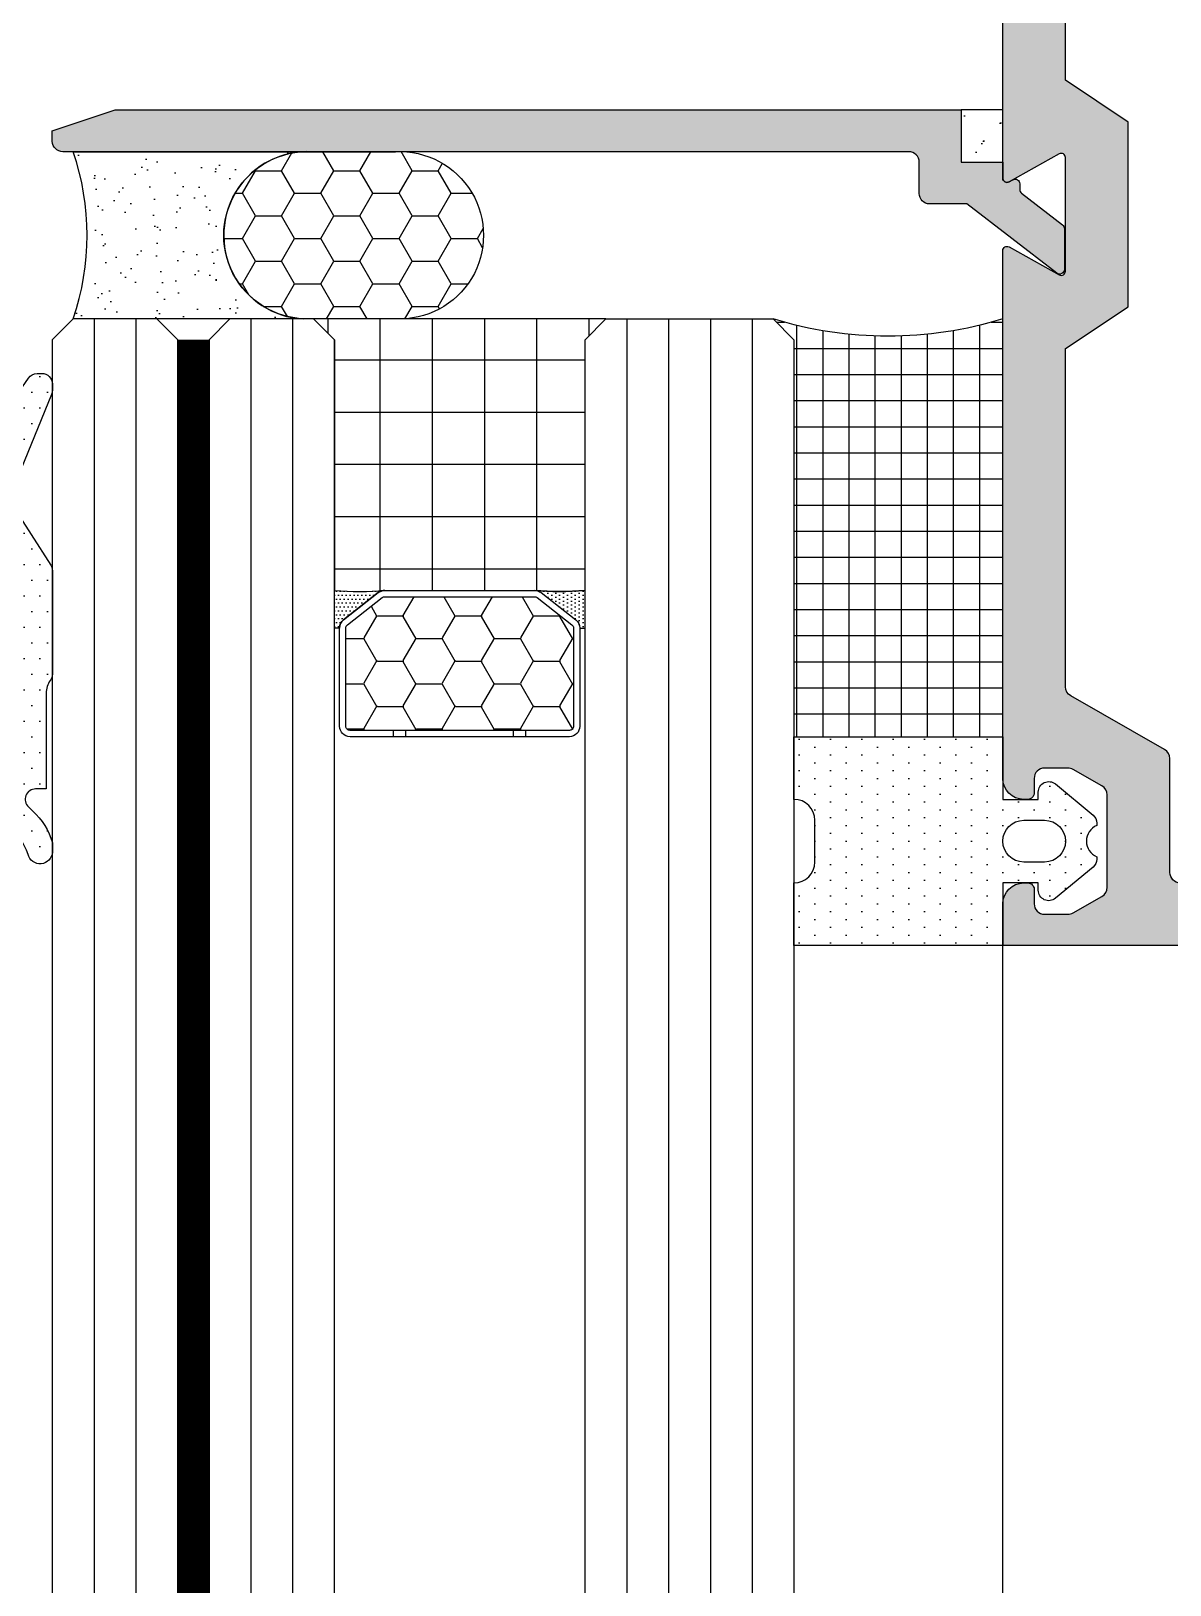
# Model space of a CAD drawing. Header units: millimetres. Extents: x 12351878 to 12381578, y 696206 to 738256.
# Drawn here: x 12356783.5 to 12356838, y 714307.9 to 714382.3 of the extents above; entities that cross this region are included whole.
import ezdxf

# ---------------------------------------------------------------- set-up
doc = ezdxf.new("R2010")
doc.units = ezdxf.units.MM
doc.header["$LTSCALE"] = 1000
doc.linetypes.add('HIDDEN', pattern=[0.125, 0.0625, -0.0625])
for name, color, linetype in [('ELASTOMER', 6, 'Continuous'), ('ELASTOMER-V', 241, 'Continuous'), ('EXTRUSION-V', 141, 'Continuous'), ('EXTRUSION1', 4, 'Continuous'), ('GLASS', 1, 'Continuous'), ('GLASS-V', 11, 'Continuous'), ('SFC-ELASTOMER', 6, 'Continuous'), ('SFC-ELASTOMER-V', 241, 'Continuous'), ('SILICONE', 8, 'Continuous'), ('SILICONE-V', 9, 'Continuous'), ('SYMBOL', 7, 'Continuous'), ('型材断面填充', 254, 'Continuous')]:
    doc.layers.add(name, color=color, linetype=linetype)

# ---------------------------------------------------------------- blocks, each defined once
blk = doc.blocks.new('1902-190121-05')
at = {"layer": 'SFC-ELASTOMER-V'}
h = blk.add_hatch(dxfattribs=at)
h.set_pattern_fill('DOTS', color=256, scale=12, style=0)
h.set_pattern_definition([(0, (-98970.10255684076, 48449.73687001361), (0.375, 0.75), [0, -0.75])])
edge = h.paths.add_edge_path(flags=16)
edge.add_arc((2.999999999985448, 3.791658648551673), 1.000000000015246, 340.0515564116253, 360.0000000004169)
edge.add_line((4, 3.791658648558951), (4, 7.216346523804531))
edge.add_arc((3, 7.216346523804531), 1, 0, 32.51252295697732)
edge.add_line((3.843273989798035, 7.753830456713329), (2.921636994899017, 9.199813226143304))
edge.add_arc((2.5, 8.931071259692542), 0.4999999999992967, 32.51252295662578, 180)
edge.add_line((2, 8.931071259692542), (2, 3.445267455579597))
edge.add_arc((2.945267455579596, 3.445267455586872), 0.9452674555795963, 180.0000000004409, 344.0436198039462)
edge.add_arc((7.699999999938881, 2.085786437615751), 3.999999999945567, 160.0515564106914, 164.0436198036153, ccw=False)
edge = h.paths.add_edge_path()
edge.add_line((5.700274632123183, -2.5), (5.200274632123182, -2.5))
edge.add_arc((5.200274632123182, -3), 0.5, 90, 226.5750977282379)
edge.add_line((4.856573014825698, -3.363137987907975), (5.062209703814004, -3.557768307342484))
edge.add_arc((2.810392732513719, -5.996731531093245), 3.319521242445166, 16.082535006494084, 47.284695968269205, ccw=False)
edge.add_line((6, -5.077151867197244), (6, -5.527873661361808))
edge.add_arc((5.410320230555952, -5.495178773468069), 0.5905854605270673, 194.2601061977674, 356.8264757791229, ccw=False)
edge.add_arc((1.382684606796829, -6.820965289363812), 3.651283331540185, 18.86014357712771, 46.15869214434805)
edge.add_line((3.911794761312193, -4.18743689697294), (2.694840154203119, -3.144319681021444))
edge.add_arc((6.849778326155501, 3.942639481640071), 8.215138549408584, 234.2773992741729, 239.61778233818382, ccw=False)
edge.add_line((2.053275226047844, -2.726847709789581), (0.4342153403558768, -2.061742001620586))
edge.add_arc((-1.814379726623883, -11.80565395856683), 9.999999999998288, 77.00538320812723, 85.15038797391819)
edge.add_arc((-0.8844323758821699, -0.8450336328387493), 0.9999999999970132, 188.5307656098657, 265.15038797390406, ccw=False)
edge.add_line((-1.873368728745844, -0.9933740857668452), (-2.022374841617419, 0))
edge.add_line((-2.022374841617419, 0), (0, 0))
edge.add_line((0, 0), (0, 3.5))
edge.add_line((0, 3.5), (-1, 3.5))
edge.add_arc((-1, 4), 0.5, 157.3801350519596, 270, ccw=False)
edge.add_line((-1.461538461531745, 4.192307692304892), (0, 7.5))
edge.add_line((0, 7.5), (0, 11))
edge.add_line((0, 11), (-0.5, 11))
edge.add_arc((-0.5, 11.5), 0.5, 143.130102353489, 270, ccw=False)
edge.add_arc((-8.48604476766195, 25.71938799749478), 15.85236378089338, 298.5903152219879, 327.3087335570696)
edge.add_arc((5.275992096416302, 16.88727938233205), 0.5000000004721561, 89.99999989828092, 147.308733456111, ccw=False)
edge.add_line((5.275992097303967, 17.38727938281227), (5.5, 17.38727938281227))
edge.add_arc((5.5, 16.88727938281227), 0.5, 0, 90, ccw=False)
edge.add_line((6, 16.88727938281227), (6, 16.57181067422061))
edge.add_arc((5.499999999985448, 16.57181067423517), 0.500000000014552, 337.765229581395, 359.9999999983325, ccw=False)
edge.add_line((5.962820559259852, 16.3826093795069), (4.010239718350931, 11.60624377280328))
edge.add_arc((4.473060277596232, 11.41704247808229), 0.4999999999842318, 157.7652295809047, 212.5125229568189)
edge.add_line((4.051423282711767, 11.14830051163881), (5.921636994899018, 8.214068468187177))
edge.add_arc((5.5, 7.945326501729141), 0.5000000000032073, -8.33779267850332e-10, 32.51252295732888, ccw=False)
edge.add_line((6, 7.945326501721864), (6, 2.985786437631758))
edge.add_arc((5.5, 2.985786437639034), 0.5, 323.13010235348895, 359.9999999991662, ccw=False)
edge.add_arc((6.700000000011643, 2.08578643763758), 1.000000000013095, 143.1301023548229, 180.0000000004169)
edge.add_line((5.699999999997088, 2.085786437630304), (5.699999999997088, -2.499999999992724))
at = {"color": 0, "linetype": 'ByBlock'}
blk.add_lwpolyline([(5.700274632123183, -2.5), (5.200274632123182, -2.5, 0.6781657042072787), (4.856573014825698, -3.363137987907975), (5.062209703814004, -3.557768307342484, -0.1369925665543304), (6, -5.077151867197244), (6, -5.527873661361808, -0.8583636528139141), (4.837932198410272, -5.640654293129045), (4.837932198410272, -5.640654293129045, 0.1196789164036482), (3.911794761312193, -4.18743689697294), (2.694840154203119, -3.144319681021444, -0.023306035294527), (2.053275226047844, -2.726847709789581), (0.434215340355877, -2.061742001620586, 0.0355542577770579), (-0.9689730441314168, -1.841453662447746, -0.3473545955404444), (-1.873368728745844, -0.9933740857668452), (-2.022374841617419, 0), (0, 0), (0, 3.5), (-1, 3.5, -0.5351837584879964), (-1.461538461531745, 4.192307692304892), (0, 7.5), (0, 11), (-0.5, 11, -0.6180339887539168), (-0.8999999999941792, 11.80000000000291, 0.125967746607834), (4.855195536176325, 17.15733540496876, -0.2554021300214613), (5.275992097303967, 17.38727938281227), (5.5, 17.38727938281227, -0.4142135623730951), (6, 16.88727938281227), (6, 16.57181067422061, -0.0973230273531179), (5.962820559259852, 16.3826093795069), (4.010239718350931, 11.60624377280328, 0.2435300941548702), (4.051423282711767, 11.14830051163881), (5.921636994899018, 8.214068468187177, -0.1428220295938806), (6, 7.945326501721864), (6, 2.985786437631758, -0.1622776601676325), (5.899999999994179, 2.685786437636124, 0.1622776601672591), (5.699999999997088, 2.085786437630304), (5.699999999997088, -2.499999999992724)], format="xyb", dxfattribs=at)
blk.add_lwpolyline([(3.940000000002328, 3.450484206368855, 0.0872619888188986), (4, 3.791658648558951), (4, 7.216346523804531, 0.1428220295893762), (3.843273989798035, 7.753830456713329), (2.921636994899017, 9.199813226143304, 0.7500537688432675), (2, 8.931071259692542), (2, 3.445267455579596, 0.8696209430341955), (3.854114949586802, 3.185408272176573, -0.0174204244168828)], format="xyb", close=True, dxfattribs=at)
blk = doc.blocks.new('20211011-LC03')
at = {"layer": '型材断面填充', "linetype": 'ByBlock'}
h = blk.add_hatch(color=256, dxfattribs=at)
edge = h.paths.add_edge_path()
edge.add_arc((3.270390053760032, 2.200003247972086), 0.1999999999991586, 269.9999999999653, 389.9999999965665)
edge.add_line((3.443595134522184, 2.300003247961286), (3.339094735798426, 2.481003248001798))
edge.add_arc((3.531352375437631, 2.592003247991786), 0.2219999999941796, 90.00000000189522, 209.9999999978836, ccw=False)
edge.add_line((3.531352375430288, 2.814003247985966), (3.813573580322554, 2.814003248015069))
edge.add_arc((3.813573580374838, 3.036003248020049), 0.22200000000498, 269.9999999865061, 322.4314079591565)
edge.add_line((3.98953610593162, 2.900647459071479), (5.496837764614611, 4.860139615368098))
edge.add_arc((5.671215042220319, 4.72600324798232), 0.2200000000014329, 89.99999999891031, 142.431407971839, ccw=False)
edge.add_line((5.671215042224503, 4.946003247983754), (7.639361378242029, 4.946003247983754))
edge.add_arc((7.639361378240009, 4.726003247986635), 0.2199999999971185, -37.56859203026619, 89.99999999947403, ccw=False)
edge.add_line((7.813738655837369, 4.591866880597081), (4.499334660926252, 0.2831416872068075))
edge.add_line((4.499334660926252, 0.2831416872068075), (4.499334660926252, -1.499992678509443))
edge.add_arc((3.999334660925926, -1.499992678509769), 0.500000000000326, -89.99990747224382, 3.728928277269006e-11, ccw=False)
edge.add_line((3.999335468382924, -1.999992678509443), (2.499999192543328, -1.999994293422787))
edge.add_arc((2.500000000000326, -2.499994293422461), 0.500000000000326, 90.00009252775627, 180.0000000000373)
edge.add_line((2, -2.499994293422787), (2.000011854172044, -43.00001866549428))
edge.add_arc((1.500011854172044, -43.00001866549428), 0.5, -90, 0, ccw=False)
edge.add_line((1.500011854172044, -43.50001866549428), (1.000011854172044, -43.50001866549428))
edge.add_line((1.000011854172044, -43.50001866549428), (1.438985054846853e-05, -40.50001866546518))
edge.add_line((1.438985054846853e-05, -40.50001866546518), (0, 0))
edge.add_line((0, 0), (2.499334660926252, 3.247972927056253e-06))
edge.add_line((2.499334660926252, 3.247972927056253e-06), (2.499334660926252, 2.000003247972927))
edge.add_line((2.499334660926252, 2.000003247972927), (3.270390053759911, 2.000003247972927))
at = {"color": 0, "linetype": 'ByBlock'}
blk.add_lwpolyline([(3.270390053759911, 2.000003247972927, 0.5773502691698529), (3.443595134522184, 2.300003247961286), (3.339094735798426, 2.481003248001798, -0.5773502691662875), (3.531352375430288, 2.814003247985966), (3.813573580322554, 2.814003248015069, 0.2328517585496297), (3.98953610593162, 2.900647459071479), (5.496837764614611, 4.860139615368098, -0.2328517585509097), (5.671215042224503, 4.946003247983754), (7.639361378242029, 4.946003247983754, -0.6222550571454836), (7.813738655837369, 4.591866880597081), (4.499334660926252, 0.2831416872068075), (4.499334660926252, -1.499992678509443, -0.4142130893760066), (3.999335468382924, -1.999992678509443), (2.499999192543328, -1.999994293422787, 0.4142130893760066), (2, -2.499994293422787), (2.000011854172044, -43.00001866549428, -0.4142135623730951), (1.500011854172044, -43.50001866549428), (1.000011854172044, -43.50001866549428), (1.438985054846853e-05, -40.50001866546518), (0, 0), (2.499334660926252, 3.247972927056253e-06), (2.499334660926252, 2.000003247972927)], format="xyb", close=True, dxfattribs=at)
blk = doc.blocks.new('*U44')
at = {"layer": 'ELASTOMER-V', "linetype": 'ByBlock'}
h = blk.add_hatch(dxfattribs=at)
h.set_pattern_fill('DOTS', color=256, scale=12, style=0)
h.set_pattern_definition([(0, (0, -2.000019868988602), (0.375, 0.75), [0, -0.75])])
edge = h.paths.add_edge_path()
edge.add_arc((0.9997912681061507, -14.81267845198454), 1.000052182993386, 0, 90)
edge.add_line((0.9997912681061507, -13.81262626899115), (-1.000313097880621, -13.81262626899115))
edge.add_arc((-1.000313097880621, -14.81267845198454), 1.000052182993386, 90, 180)
edge.add_line((-2.000365280874007, -14.81267845198454), (-5.000000000073101, -14.81267845198454))
edge.add_line((-5.000000000073101, -14.81267845198454), (-5.000000000076739, -4.812658582995937))
edge.add_line((-5.000000000076739, -4.812658582995937), (-2, -4.812658582995937))
edge.add_line((-2, -4.812658582995937), (-2, -3.11250000000291))
edge.add_line((-2, -3.11250000000291), (-2.350000000002183, -3.11250000000291))
edge.add_arc((-2.34999999999976, -2.612500000001841), 0.5000000000010694, 140.4654215854086, 269.9999999997224, ccw=False)
edge.add_line((-2.735620282557647, -2.294228107304662), (-1.24998938407748, -0.4942281073055028))
edge.add_arc((-0.8643691015187139, -0.8125000000001112), 0.5000000000001112, 90.00000000000051, 140.4654215857, ccw=False)
edge.add_line((-0.8643691015187187, -0.3125), (-0.75, -0.3124999999999998))
edge.add_arc((3.469446951953618e-17, 4.440892098500626e-16), 0.8125000000000001, 202.6198649480404, 337.3801350519596)
edge.add_line((0.75, -0.3125), (0.8643691015150807, -0.3125))
edge.add_arc((0.8643691015150929, -0.8124999999999791), 0.4999999999999791, 39.53457841442798, 90.00000000000142, ccw=False)
edge.add_line((1.249989384073046, -0.4942281073045933), (2.735620282560603, -2.294228107304662))
edge.add_arc((2.349999999999038, -2.612500000000107), 0.500000000002803, -90.00000000013472, 39.534578414169914, ccw=False)
edge.add_line((2.349999999997863, -3.11250000000291), (1.999999999999318, -3.11250000000291))
edge.add_line((1.999999999999318, -3.11250000000291), (1.999999999999318, -4.812658582995937))
edge.add_line((1.999999999999318, -4.812658582995937), (5.000000000079694, -4.812658582995937))
edge.add_line((5.000000000079694, -4.812658582995937), (5.000000000079694, -14.81267845198454))
edge.add_line((5.000000000079694, -14.81267845198454), (1.999843451099537, -14.81267845198454))
edge = h.paths.add_edge_path(flags=16)
edge.add_line((0.9999999999996589, -2.8125), (0.9999999999996589, -3.8125))
edge.add_arc((-3.410605131648481e-13, -3.8125), 1, -180, 0, ccw=False)
edge.add_line((-1.000000000000341, -3.8125), (-1.000000000000341, -2.8125))
edge.add_arc((-3.410605131648481e-13, -2.8125), 1, 0, 180, ccw=False)
at = {"color": 0, "linetype": 'ByBlock'}
for points in [[(1.999843451099537, -14.81267845198454, 0.414213562373095), (0.9997912681061507, -13.81262626899115), (-1.000313097880621, -13.81262626899115, 0.414213562373095), (-2.000365280874007, -14.81267845198454), (-5.000000000073101, -14.81267845198454), (-5.000000000076739, -4.812658582995937), (-2, -4.812658582995937), (-2, -3.11250000000291), (-2.350000000002183, -3.11250000000291, -0.634218949713358), (-2.735620282557647, -2.294228107304662), (-1.24998938407748, -0.4942281073055027, -0.2238262200734478), (-0.8643691015187187, -0.3125), (-0.75, -0.3124999999999998, 0.6666666666666664), (0.75, -0.3125), (0.8643691015150807, -0.3125, -0.2238262200728703), (1.249989384073046, -0.4942281073045933), (2.735620282560603, -2.294228107304662, -0.6342189497133012), (2.349999999997863, -3.11250000000291), (1.999999999999318, -3.11250000000291), (1.999999999999318, -4.812658582995937), (5.000000000079694, -4.812658582995937), (5.000000000079694, -14.81267845198454)], [(0.9999999999996589, -2.8125), (0.9999999999996589, -3.8125, -0.9999999999999998), (-1.000000000000341, -3.8125), (-1.000000000000341, -2.8125, -0.9999999999999998)]]:
    blk.add_lwpolyline(points, format="xyb", close=True, dxfattribs=at)
blk = doc.blocks.new('*U101')
at = {"layer": 'GLASS-V'}
h = blk.add_hatch(dxfattribs=at)
h.set_pattern_fill('HONEY', color=256, scale=10, angle=90.00000000005129, style=0)
h.set_pattern_definition([(90, (-8261.037964080388, 34583.19708774189), (1.082531749998322, 1.875000000000968), [1.25, -2.5]), (330.0000000000513, (-8261.037964080388, 34583.19708774189), (1.0825317570975, -1.874999995902255), [1.249999999999999, -2.499999999999999]), (30.00000000005117, (-8261.037964080388, 34583.19708774189), (2.165063507095822, 4.098712834856191e-09), [-2.5, 1.25])])
edge = h.paths.add_edge_path()
edge.add_arc((14.79910929997827, 12.25000000001327), 0.1999999999812534, 218.0000000213002, 270.000000021352, ccw=False)
edge.add_line((14.64150714931748, 12.12686770490109), (13.34239784976671, 13.78965178224462))
edge.add_arc((13.50000000039878, 13.91278407727521), 0.1999999999083822, 180.000000015861, 218.0000000079473, ccw=False)
edge.add_line((13.3000000004904, 13.91278407721984), (13.29999999999927, 17.49999999999272))
edge.add_line((13.29999999999927, 17.49999999999272), (13.30000000049768, 21.08721592276561))
edge.add_arc((13.5000000005751, 21.08721592276845), 0.2000000000774289, 142.0000000087279, 180.0000000008142, ccw=False)
edge.add_line((13.34239784977399, 21.21034821785724), (14.64150714932475, 22.87313229507708))
edge.add_arc((14.79910930010489, 22.75000000002311), 0.2000000000394618, 90.00000001283718, 142.0000000128887, ccw=False)
edge.add_line((14.79910930006008, 22.95000000006257), (19.5, 22.9500000000553))
edge.add_arc((19.49999999997081, 22.75000000001447), 0.2000000000408306, -8.31317947813659e-09, 89.99999999163788, ccw=False)
edge.add_line((19.70000000001164, 22.74999999998545), (19.70000000000437, 12.24999999998545))
edge.add_arc((19.50000000002174, 12.25000000001464), 0.199999999982623, 269.99999999168676, 359.99999999163794, ccw=False)
edge.add_line((19.49999999999272, 12.05000000003201), (14.79910930005281, 12.05000000003201))
at = {"layer": 'SILICONE'}
h = blk.add_hatch(dxfattribs=at)
h.set_pattern_fill('DOTS', color=256, scale=3, angle=180.0000000000513, style=0)
h.set_pattern_definition([(180.0000000000513, (-2314.462927372681, 32414.28559859428), (-0.09374999999983223, -0.1875000000000839), [0, -0.1875])])
edge = h.paths.add_edge_path()
edge.add_arc((-1.941122037311656, 22.29360796127968), 14.98974681236925, -4.61622269054061, 4.616222691750124, ccw=False)
edge.add_arc((13.47346561249102, 21.09635244526662), 0.4735537580721675, 140.894493704969, 181.1055062821419, ccw=False)
edge.add_line((13.10599462369282, 21.39504666043649), (14.40510392324359, 23.05783073766361))
edge.add_arc((14.79910930004684, 22.74999999998005), 0.5000000000126767, 89.99999999806562, 141.9999999981204, ccw=False)
edge.add_line((14.79910930006372, 23.24999999999272), (14.79910930006372, 23.49999999999272))
edge.add_line((14.79910930006372, 23.49999999999272), (13.0000000004693, 23.49999999999272))
h = blk.add_hatch(dxfattribs=at)
h.set_pattern_fill('DOTS', color=256, scale=3, angle=270.0000000000513, style=0)
h.set_pattern_definition([(270, (-2314.462927372681, 32414.28559859428), (0.1875000000000839, -0.09374999999983223), [0, -0.1875])])
edge = h.paths.add_edge_path()
edge.add_arc((-1.941122037320786, 12.70639203884472), 14.98974681236928, 355.3837773081634, 364.6162226904543)
edge.add_arc((13.47346561248374, 13.90364755483525), 0.4735537580721675, 178.8944937178581, 219.105506295031)
edge.add_line((13.10599462368555, 13.60495333966537), (14.40510392323631, 11.94216926231456))
edge.add_arc((14.79910930003028, 12.24999999999803), 0.50000000000531, 218.0000000025261, 270.0000000025807)
edge.add_line((14.79910930005281, 11.74999999999272), (14.79910930005281, 11.49999999999272))
edge.add_line((14.79910930005281, 11.49999999999272), (13.00000000045839, 11.50000000010914))
at = {"layer": 'SILICONE-V'}
h = blk.add_hatch(dxfattribs=at)
h.set_pattern_fill('ANSI37', color=256, scale=20, angle=135.0000000000513, style=0)
h.set_pattern_definition([(180.0000000000513, (-8259.037964080173, 34605.19708774189), (2.236993838300213e-12, -2.5), []), (270, (-8259.037964080173, 34605.19708774189), (2.5, 2.236993838300213e-12), [])])
edge = h.paths.add_edge_path()
edge.add_line((-1.178588718175888e-06, 24.49999986984767), (-1.091393642127514e-11, 10.5))
edge.add_line((-1.091393642127514e-11, 10.5), (0.9999999997562554, 11.5))
edge.add_line((0.9999999997562554, 11.5), (13.00000000045839, 11.50000000115688))
edge.add_arc((-2.77388727136618, 12.7321067786348), 15.82193435630852, 355.533664682018, 364.4663353396363)
edge.add_line((12.99999999999272, 13.96421356207429), (13, 21.03578643802757))
edge.add_arc((-1.768796351073247, 22.2678932218228), 14.82010232036705, 355.2310656027148, 364.7689343754618)
edge.add_line((13.0000000004693, 23.49999999999272), (0.9999999997671694, 23.5))
edge.add_line((0.9999999997671694, 23.5), (-1.178588718175888e-06, 24.49999986984767))
at = {"layer": 'GLASS'}
for points in [[(1795.571571863751, 23.49999995922984), (1.000000000014552, 23.5), (1.455191522836685e-11, 24.5), (2.182787284255028e-11, 32.5), (1.000000000021828, 33.5), (1795.571571863757, 33.49999995923711)], [(1795.57157186374, 11.49999995923711), (1.000000000003638, 11.5), (3.637978807091713e-12, 10.5), (-3.637978807091713e-12, 6.5), (0.999999999996362, 5.5), (1795.57157186373, 5.499999959229834)], [(1795.57157186374, 3.99999995923711), (1.000000000003638, 4), (3.637978807091713e-12, 3), (-3.637978807091713e-12, -1), (0.999999999996362, -2), (1795.57157186373, -2.000000040770166)]]:
    blk.add_lwpolyline(points, dxfattribs=at)
at = {"layer": 'GLASS-V'}
for p, q in [((2.182787284255028e-11, 31.5), (1795.571571863755, 31.49999995923711)), ((1.818989403545856e-11, 29.50000000000728), (1795.571571863755, 29.49999995923711)), ((1.818989403545856e-11, 27.5), (1795.571571863753, 27.49999995923711)), ((1.818989403545856e-11, 25.5), (1795.571571863751, 25.49999995923711)), ((20, 20.66642135647999, -1.7978881e-09), (19.70000000001164, 20.6664213565964, -1.7978881e-09)), ((19.99999999976717, 20.08357864349091, -1.7978881e-09), (19.70000000001164, 20.08357864349091, -1.7978881e-09)), ((19.99999999975989, 14.9164213565964, -1.7978881e-09), (19.70000000000437, 14.9164213565964, -1.7978881e-09)), ((19.99999999999272, 14.33357864349091, -1.7978881e-09), (19.70000000000437, 14.33357864349091, -1.7978881e-09)), ((3.637978807091713e-12, 9.5), (1795.571571863739, 9.499999959229832)), ((0, 7.5), (1795.571571863731, 7.499999959229834)), ((3.637978807091713e-12, 2), (1795.571571863739, 1.999999959229834)), ((0, 0), (1795.571571863731, -4.077016629918688e-08))]:
    blk.add_line(p, q, dxfattribs=at)
for points in [[(12.99999999999636, 17.49999999999272), (13.00000000049477, 21.08721592288202, -0.1673426090458938), (13.10599462369282, 21.39504666043649), (14.40510392324359, 23.05783073766361, -0.2308681911258128), (14.79910930006372, 23.24999999999272), (19.50000000000364, 23.24999999998545, -0.4142135623728181), (20, 22.74999999998545), (19.99999999999636, 17.49999999998545), (19.99999999999272, 12.24999999998545, -0.4142135623728182), (19.49999999999272, 11.74999999998545), (14.79910930005281, 11.74999999999272, -0.2308681911258127), (14.40510392323631, 11.94216926231456), (13.10599462368555, 13.60495333966537, -0.1673426090458939), (13.00000000048749, 13.91278407721984)], [(14.79910930005281, 12.05000000003201, -0.2308681911258009), (14.64150714931748, 12.12686770490109), (13.34239784976671, 13.78965178224462, -0.1673426090459228), (13.3000000004904, 13.91278407721984), (13.29999999999927, 17.49999999999272), (13.30000000049768, 21.08721592276561, -0.1673426090459228), (13.34239784977399, 21.21034821785724), (14.64150714932475, 22.87313229507708, -0.2308681911258008), (14.79910930006008, 22.95000000006257), (19.5, 22.9500000000553, -0.4142135623728455), (19.70000000001164, 22.74999999998545), (19.70000000000437, 12.24999999998545, -0.4142135623728457), (19.49999999999272, 12.05000000003201)]]:
    blk.add_lwpolyline(points, format="xyb", close=True, dxfattribs=at)
at = {"layer": 'GLASS-V', "linetype": 'HIDDEN', "const_width": 1.499999999999999}
blk.add_lwpolyline([(1, 4.75), (1795.57157186374, 4.75017100807302)], dxfattribs=at)
at = {"layer": 'SILICONE'}
for points in [[(-1.178588718175888e-06, 24.49999986984767), (-1.091393642127514e-11, 10.5), (0.9999999997562554, 11.5), (13.00000000045839, 11.50000000115688, 0.0389958772070897), (12.99999999999272, 13.96421356207429), (13, 21.03578643802757, 0.0416408462732699), (13.0000000004693, 23.49999999999272), (0.9999999997671694, 23.5)], [(13.0000000004693, 23.49999999999272, -0.0403059478358171), (13.00000000049477, 21.08721592288202, -0.1772764773543967), (13.10599462369282, 21.39504666043649), (14.40510392324359, 23.05783073766361, -0.2308681911258145), (14.79910930006372, 23.24999999999272), (14.79910930006372, 23.49999999999272)], [(13.00000000045839, 11.50000000010914, 0.040305947835817), (13.00000000048749, 13.91278407721984, 0.1772764773543967), (13.10599462368555, 13.60495333966537), (14.40510392323631, 11.94216926231456, 0.2308681911258146), (14.79910930005281, 11.74999999999272), (14.79910930005281, 11.49999999999272)]]:
    blk.add_lwpolyline(points, format="xyb", close=True, dxfattribs=at)
blk = doc.blocks.new('20211011-LC12')
at = {"layer": '型材断面填充', "linetype": 'ByBlock'}
h = blk.add_hatch(color=256, dxfattribs=at)
edge = h.paths.add_edge_path(flags=16)
edge.add_arc((44.99995046646291, 47.49991090742333), 0.5, 0, 90)
edge.add_line((44.99995046646291, 47.99991090742333), (30.99997148096008, 47.99991090742697))
edge.add_arc((30.99997148096008, 47.49991090742697), 0.5, 90, 180)
edge.add_line((30.49997148096008, 47.49991090742697), (30.49997148096008, 41.62942495593961))
edge.add_arc((29.99997148096001, 41.62942495593948), 0.5000000000000746, -60.25511870231918, 1.4722445484949276e-11, ccw=False)
edge.add_line((30.24804095014406, 41.19530338488039), (25.75187692749023, 38.62606680043245))
edge.add_arc((25.99994639667428, 38.19194522937336), 0.5000000000000722, 119.7448812976808, 180.0000000000147)
edge.add_line((25.4999463966742, 38.19194522937323), (25.4999463966742, 11.49991367585972))
edge.add_arc((25.9999463966742, 11.49991367585972), 0.5, 180, 270)
edge.add_line((25.9999463966742, 10.99991367585972), (44.99995046646291, 10.99991367585608))
edge.add_arc((44.99995046646291, 11.49991367585608), 0.5, 270, 360)
edge.add_line((45.49995046646291, 11.49991367585608), (45.49995046646291, 47.49991090742333))
edge = h.paths.add_edge_path(flags=16)
edge.add_arc((149.9999677274575, 43.99991090404912), 5.299999999982185, 154.4667710054802, 222.0225913319794)
edge.add_arc((146.9912999442908, 41.28874544056831), 1.250000000002372, 222.0225913320076, 330.0000000004409)
edge.add_arc((146.991299944308, 41.28874544058336), 1.249999999995031, 329.9999999994492, 402.0225913369761)
edge.add_arc((149.9999677272222, 43.99991090431489), 2.799999999964994, 218.5196242606471, 222.022591337007, ccw=False)
edge.add_line((147.8092620219977, 42.25611948533697), (147.9266212562216, 42.34953688277528))
edge.add_arc((149.999967727414, 43.99991090412306), 2.649999999989757, 201.4803757469475, 218.5196242551437, ccw=False)
edge.add_line((147.5340286636201, 43.02952719980749), (147.3944472071889, 42.97459982031796))
edge.add_arc((149.9999677274535, 43.99991090408348), 2.80000000000218, 98.51962425415968, 201.4803757459716, ccw=False)
edge.add_line((149.5851529126376, 46.76901340659606), (149.6073751348558, 46.62066862966822))
edge.add_arc((149.9999677274518, 43.99991090408002), 2.649999999998381, 81.48037574577779, 98.51962425422221, ccw=False)
edge.add_line((150.3925603200478, 46.62066862966822), (150.414782542266, 46.76901340658151))
edge.add_arc((149.9999677274758, 43.99991090408665), 2.799999999980847, -21.480375745893127, 81.48037574630712, ccw=False)
edge.add_line((152.605488247722, 42.97459982033251), (152.4659067912726, 43.02952719981113))
edge.add_arc((149.9999677274848, 43.99991090407001), 2.649999999963366, 321.4803757458682, 338.51962425414524, ccw=False)
edge.add_line((152.0733141986857, 42.34953688277528), (152.1906734329095, 42.25611948533697))
edge.add_arc((149.9999677274761, 43.99991090407291), 2.7999999999778, 317.9774086670887, 321.4803757458903, ccw=False)
edge.add_arc((153.0086355105848, 41.28874544055471), 1.2499999999839, 137.9774086670813, 209.9999999993286)
edge.add_arc((153.0086355105922, 41.28874544059364), 1.250000000009841, 210.0000000007027, 317.9774086799817)
edge.add_arc((149.9999677273191, 43.99991090303279), 5.299999999371392, 317.9774086799838, 385.533228998954)
edge.add_arc((155.2335133676093, 46.49991090777562), 0.5000000000005931, 89.99999999995771, 205.5332289990933, ccw=False)
edge.add_line((155.2335133676097, 46.99991090777621), (196.4999677271699, 46.99991090777621))
edge.add_arc((196.4999677271699, 46.49991090777621), 0.5, 0, 90, ccw=False)
edge.add_line((196.9999677271699, 46.49991090777621), (196.9999677271699, -46.50008909222379))
edge.add_arc((196.4999677271699, -46.50008909222379), 0.5, -90, 0, ccw=False)
edge.add_line((196.4999677271699, -47.00008909222379), (155.2335133676133, -47.00008909222379))
edge.add_arc((155.2335133676145, -46.50008909222562), 0.4999999999981668, 154.4667710009284, 269.9999999998665, ccw=False)
edge.add_arc((149.9999677273338, -44.00008908745983), 5.299999999375096, 334.4667710007754, 402.0225913199459)
edge.add_arc((153.0086355106098, -41.2889236250227), 1.250000000012796, 42.0225913198766, 149.9999999990069)
edge.add_arc((153.0086355106102, -41.28892362497651), 1.249999999990001, 150.000000000849, 222.0225913322366)
edge.add_arc((149.9999677274278, -44.00008908850176), 2.800000000031143, 38.51962425341719, 42.02259133231382, ccw=False)
edge.add_line((152.1906734329241, -42.25629766975908), (152.0733141987039, -42.34971506719739))
edge.add_arc((149.9999677274898, -44.00008908849453), 2.64999999997516, 21.48037574572578, 38.5196242539954, ccw=False)
edge.add_line((152.4659067912908, -43.02970538423688), (152.6054882477438, -42.97477800475463))
edge.add_arc((149.9999677274895, -44.00008908850669), 2.799999999987707, -81.48037574615881, 21.480375745792287, ccw=False)
edge.add_line((150.4147825422879, -46.76919159100726), (150.392560320066, -46.62084681409397))
edge.add_arc((149.99996772747, -44.00008908851306), 2.649999999991179, 261.4803757457545, 278.51962425424557, ccw=False)
edge.add_line((149.607375134874, -46.62084681409397), (149.5851529126594, -46.76919159102181))
edge.add_arc((149.9999677274713, -44.00008908850853), 2.800000000002273, 158.5196242542045, 261.48037574592416, ccw=False)
edge.add_line((147.3944472072035, -42.97477800475099), (147.5340286636383, -43.02970538423324))
edge.add_arc((149.9999677274603, -44.00008908856505), 2.650000000021864, 141.48037574496, 158.5196242529483, ccw=False)
edge.add_line((147.9266212562397, -42.34971506720103), (147.8092620220159, -42.25629766976272))
edge.add_arc((149.9999677272715, -44.00008908887715), 2.800000000074363, 137.9774086613496, 141.4803757375639, ccw=False)
edge.add_arc((146.9912999443257, -41.28892362501345), 1.249999999997598, 317.9774086631735, 390.0000000007128)
edge.add_arc((146.99129994431, -41.2889236249865), 1.249999999997777, 29.99999999928112, 137.977408668044)
edge.add_arc((149.9999677274575, -44.00008908847506), 5.299999999968509, 137.9774086678316, 205.5332289948497)
edge.add_arc((144.7664220870027, -46.50008909283886), 0.4999999993885642, -90.00000000040058, 25.533228995279387, ccw=False)
edge.add_line((144.7664220869992, -47.00008909222743), (77.23351281481882, -47.00008909222379))
edge.add_arc((77.23351281482269, -46.50008909222416), 0.4999999999996305, 154.466771019674, 269.9999999995571, ccw=False)
edge.add_arc((71.99996717372757, -44.00008908917734), 5.2999999993676, 334.4667710195702, 402.0225913200246)
edge.add_arc((75.00863495699468, -41.28892362674407), 1.250000000014449, 42.02259132006964, 149.9999999990196)
edge.add_arc((75.00863495699342, -41.28892362669682), 1.249999999989737, 150.000000000866, 222.0225913327244)
edge.add_arc((71.99996717384312, -44.00008909023255), 2.800000000014636, 38.51962425404338, 42.02259133269388, ccw=False)
edge.add_line((74.19067287930739, -42.2562976714762), (74.07331364508718, -42.34971506891816))
edge.add_arc((71.99996717388355, -44.00008909021446), 2.64999999996647, 21.48037574586499, 38.51962425412188, ccw=False)
edge.add_line((74.46590623767406, -43.029705385954), (74.60548769412708, -42.97477800647539))
edge.add_arc((71.99996717388368, -44.0000890902311), 2.799999999978886, -81.4803757463576, 21.48037574594349, ccw=False)
edge.add_line((72.41478198867117, -46.76919159272438), (72.3925597664529, -46.62084681581109))
edge.add_arc((71.99996717385511, -44.00008909021927), 2.650000000002241, 261.4803757457505, 278.5196242542495, ccw=False)
edge.add_line((71.60737458125732, -46.62084681581109), (71.5851523590427, -46.76919159273893))
edge.add_arc((71.9999671738546, -44.00008909022566), 2.800000000002273, 158.5196242542045, 261.48037574592416, ccw=False)
edge.add_line((69.39444665358678, -42.97477800646811), (69.53402811002161, -43.02970538595036))
edge.add_arc((71.99996717384359, -44.00008909028218), 2.650000000021877, 141.4803757449602, 158.5196242529484, ccw=False)
edge.add_line((69.92662070262304, -42.34971506891816), (69.8092614683992, -42.25629767147984))
edge.add_arc((71.99996717365867, -44.00008909059759), 2.800000000079483, 137.9774086613528, 141.4803757375606, ccw=False)
edge.add_arc((68.99129939071263, -41.28892362673096), 1.24999999999467, 317.9774086630762, 390.0000000008104)
edge.add_arc((68.99129939069567, -41.28892362671115), 1.24999999999945, 29.99999999963546, 137.9774086678739)
edge.add_arc((71.99996717385162, -44.00008909019281), 5.29999999997183, 137.9774086679079, 205.5332289760399)
edge.add_arc((66.76642153256614, -46.50008909283731), 0.4999999993937493, -89.99999999983072, 25.533228975857583, ccw=False)
edge.add_line((66.76642153256762, -47.00008909223106), (53.99997437780257, -47.00008909222379))
edge.add_arc((53.99997437780257, -46.50008909222379), 0.5, 180, 270, ccw=False)
edge.add_line((53.49997437780257, -46.50008909222379), (53.49997437780257, -41.0492827536109))
edge.add_arc((52.99997437780272, -41.04928275361116), 0.4999999999998508, 3.012621394283142e-11, 60.2551187032944)
edge.add_line((53.24804384697927, -40.61516118254804), (48.75187982433636, -38.04592459819105))
edge.add_arc((48.99994929351042, -37.61180302713355), 0.4999999999937293, 179.9999999998022, 240.2551187032219, ccw=False)
edge.add_line((48.49994929351669, -37.61180302713183), (48.49994929351669, -21.42003070778082))
edge.add_line((48.49994929351669, -21.42003070778082), (51.49994818768027, -19.42003353000109))
edge.add_line((51.49994818768027, -19.42003353000109), (51.49995242101431, -10.58014171368632))
edge.add_line((51.49995242101431, -10.58014171368632), (48.49994929351669, -8.580141713686317))
edge.add_line((48.49994929351669, -8.580141713686317), (48.49994929351305, 46.49991090777621))
edge.add_arc((48.99994929351305, 46.49991090777621), 0.5, 90, 180, ccw=False)
edge.add_line((48.99994929351305, 46.99991090777621), (66.76642153254579, 46.99991090777621))
edge.add_arc((66.76642153254585, 46.49991090838004), 0.4999999993961737, -25.53322897587941, 90.00000000000648, ccw=False)
edge.add_arc((71.99996717384073, 43.99991090573047), 5.29999999998008, 154.4667710239566, 222.0225913319557)
edge.add_arc((68.99129939067411, 41.28874544225269), 1.250000000002382, 222.0225913320071, 330.0000000004406)
edge.add_arc((68.99129939069093, 41.2887454422677), 1.249999999995329, 329.9999999994593, 402.0225913369661)
edge.add_arc((71.99996717361542, 43.9999109060077), 2.799999999978036, 218.5196242606551, 222.0225913369986, ccw=False)
edge.add_line((69.80926146838101, 42.25611948702135), (69.92662070260485, 42.34953688445967))
edge.add_arc((71.99996717379726, 43.99991090580745), 2.649999999989746, 201.4803757469476, 218.5196242551439, ccw=False)
edge.add_line((69.53402811000342, 43.02952720149187), (69.39444665357223, 42.97459982200235))
edge.add_arc((71.99996717383682, 43.99991090576786), 2.800000000002193, 98.51962425416002, 201.4803757459715, ccw=False)
edge.add_line((71.58515235902087, 46.76901340828044), (71.60737458123913, 46.6206686313526))
edge.add_arc((71.9999671738351, 43.99991090576441), 2.649999999998381, 81.48037574577779, 98.51962425422221, ccw=False)
edge.add_line((72.39255976643108, 46.6206686313526), (72.41478198864934, 46.76901340826589))
edge.add_arc((71.99996717385912, 43.99991090577103), 2.799999999980847, -21.480375745893127, 81.48037574630712, ccw=False)
edge.add_line((74.60548769410525, 42.9745998220169), (74.46590623765587, 43.02952720149551))
edge.add_arc((71.99996717387123, 43.99991090575257), 2.649999999959764, 321.4803757458565, 338.51962425415684, ccw=False)
edge.add_line((74.07331364506899, 42.34953688445967), (74.19067287929283, 42.25611948702135))
edge.add_arc((71.9999671738591, 43.99991090575755), 2.799999999978197, 317.9774086670888, 321.4803757458899, ccw=False)
edge.add_arc((75.00863495696483, 41.28874544223943), 1.249999999981275, 137.9774086669939, 209.9999999994161)
edge.add_arc((75.00863495697662, 41.28874544228518), 1.25000000001437, 210.0000000009619, 317.9774086801752)
edge.add_arc((71.99996717370281, 43.99991090471644), 5.29999999937113, 317.9774086800978, 385.5332289805276)
edge.add_arc((77.23351281479559, 46.49991090777398), 0.4999999999985966, 89.99999999983879, 205.5332289805141, ccw=False)
edge.add_line((77.233512814797, 46.99991090777257), (144.7664220869701, 46.99991090778349))
edge.add_arc((144.7664220869692, 46.49991090838878), 0.49999999939471, -25.53322899462478, 89.99999999989899, ccw=False)
edge = h.paths.add_edge_path()
edge.add_arc((46.49994929364766, -48.00008909233657), 1, 89.99999999583122, 180, ccw=False)
edge.add_line((46.49994929372042, -47.00008909233657), (46.69997437796701, -47.00008909235112))
edge.add_arc((46.69997437794882, -47.30008909233584), 0.2999999999847205, 6.947971087356564e-10, 89.99999999652601, ccw=False)
edge.add_line((46.99997437793354, -47.3000890923322), (46.99997437793354, -48.00008909235839))
edge.add_arc((47.49997437792626, -48.00008909235112), 0.499999999992724, 180.0000000008338, 270.0000000008338)
edge.add_line((47.49997437793354, -48.50008909234384), (48.61719215938865, -48.50008909234384))
edge.add_arc((48.61719215938988, -48.00008909235079), 0.4999999999930509, 269.9999999998591, 299.7448812970081)
edge.add_line((48.86526162856535, -48.4342106634067), (50.24804384711024, -47.64404939566521))
edge.add_arc((49.99997437792939, -47.20992782459959), 0.5000000000041475, 299.7448812969915, 360.000000000101)
edge.add_line((50.49997437793354, -47.20992782459871), (50.49997437793354, -42.79025036010353))
edge.add_arc((49.99997437794116, -42.79025036010413), 0.4999999999923759, 6.920886986970144e-11, 60.25511870235114)
edge.add_line((50.24804384712115, -42.35612878905158), (48.86526162856899, -41.56596752128462))
edge.add_arc((48.61719215938529, -42.00008909234391), 0.5000000000000704, 60.25511870236548, 90.00000000003176)
edge.add_line((48.61719215938501, -41.50008909234384), (47.49997437793354, -41.50008909235839))
edge.add_arc((47.49997437793354, -42.00008909235839), 0.5, 90, 180)
edge.add_line((46.99997437793354, -42.00008909235839), (46.99997437792626, -42.70008909237731))
edge.add_arc((46.69997437794154, -42.70008909238095), 0.2999999999847205, -90.00000000347399, 6.947971087356564e-10, ccw=False)
edge.add_line((46.69997437792335, -43.00008909236567), (46.49994929357854, -43.00008909235112))
edge.add_arc((46.49994929365116, -42.00008909235098), 1.000000000000135, 180.0000423203751, 269.99999999583895, ccw=False)
edge.add_line((45.4999492936513, -42.00008983098087), (45.49993062815338, -16.72968895943995))
edge.add_arc((45.69993062815482, -16.72968881171576), 0.2000000000014998, 60.882262584501916, 180.0000423198632, ccw=False)
edge.add_line((45.79725179941306, -16.55496448706253), (48.20262716152502, -17.89475474253049))
edge.add_arc((48.29994833278484, -17.72003041787997), 0.1999999999999119, 240.8822625837279, 359.9999584659344)
edge.add_line((48.4999483327847, -17.72003056286121), (48.49995227616455, -12.28014185873326))
edge.add_arc((48.2999522761631, -12.2801417137521), 0.2000000000015049, 359.9999584659582, 479.1177374154966)
edge.add_line((48.20263110490487, -12.10541738909887), (45.79727371288027, -13.44519763524659))
edge.add_arc((45.69995254162206, -13.27047331059337), 0.2000000000014782, 180.0000089597035, 299.11773741549325, ccw=False)
edge.add_line((45.49995254162059, -13.27047334186864), (45.49994929364766, 7.499917070166703))
edge.add_arc((44.99994929364765, 7.499916991979271), 0.5000000000000132, 8.959619687905531e-06, 90.00001743023843)
edge.add_line((44.99994914154013, 7.999916991979262), (24.99994914161289, 7.999910907685262))
edge.add_arc((24.99994929372225, 7.499910907683454), 0.5000000000018305, 90.00001743044888, 179.9999999997929)
edge.add_line((24.49994929372042, 7.499910907685262), (24.49994929372042, 4.999910907685262))
edge.add_arc((24.99994929372042, 4.999910907685262), 0.5, 180, 270)
edge.add_line((24.99994929372042, 4.499910907685262), (26.99994929372042, 4.499910907685262))
edge.add_arc((26.99994929372042, 3.999910907685262), 0.5, 0, 90, ccw=False)
edge.add_line((27.49994929372042, 3.999910907685262), (27.49994929372042, 2.999910907685262))
edge.add_arc((26.99994929372042, 2.999910907685262), 0.5, -90, 0, ccw=False)
edge.add_line((26.99994929372042, 2.499910907685262), (22.99994929372042, 2.499910907685262))
edge.add_arc((22.99994929372042, 2.999910907685262), 0.5, 180, 270, ccw=False)
edge.add_line((22.49994929372042, 2.999910907685262), (22.49994929372042, 7.499910907685262))
edge.add_arc((21.99994929372042, 7.499910907685262), 0.5, 0, 90)
edge.add_line((21.99994929372042, 7.999910907685262), (2.49994929372042, 7.999910907685262))
edge.add_arc((2.49994929372042, 7.499910907685262), 0.5, 90, 180)
edge.add_line((1.99994929372042, 7.499910907685262), (1.99994929372042, 5.999910907685262))
edge.add_arc((2.49994929372042, 5.999910907685262), 0.5, 180, 270)
edge.add_line((2.49994929372042, 5.499910907685262), (4.49994929372042, 5.499910907685262))
edge.add_arc((4.49994929372042, 4.999910907685262), 0.5, 0, 90, ccw=False)
edge.add_line((4.99994929372042, 4.999910907685262), (4.99994929372042, 3.999910907685262))
edge.add_arc((4.49994929372042, 3.999910907685262), 0.5, -90, 0, ccw=False)
edge.add_line((4.49994929372042, 3.499910907685262), (0.4999492937204195, 3.499910907685262))
edge.add_arc((0.4999492937204195, 3.999910907685262), 0.5, 180, 270, ccw=False)
edge.add_line((-5.070627958048135e-05, 3.999910907685262), (-5.070627594250254e-05, 10.49991090768526))
edge.add_arc((0.4999492937240599, 10.49991090768526), 0.5000000000000024, 90.00000795535311, 180.0000000000002, ccw=False)
edge.add_line((0.4999492243005079, 10.99991090768526), (22.99994646609412, 10.99991403180684))
edge.add_arc((22.99994639666874, 11.49991403181229), 0.50000000000546, 270.0000079555617, 359.9999999997918)
edge.add_line((23.4999463966742, 11.49991403181048), (23.4999463966742, 41.99990875912408))
edge.add_arc((24.4999463966742, 41.99990875912408), 1, 89.99999999583122, 180, ccw=False)
edge.add_line((24.49994639674696, 42.99990875912408), (24.69997148099355, 42.99990875910953))
edge.add_arc((24.69997148096809, 42.69990875912481), 0.2999999999847205, -6.947971087356564e-10, 89.99999999513642, ccw=False)
edge.add_line((24.99997148095281, 42.69990875912117), (24.99997148096008, 41.99990875910225))
edge.add_arc((25.49997148096008, 41.99990875910225), 0.5, 180, 270)
edge.add_line((25.49997148096008, 41.49990875910225), (26.61718926241156, 41.49990875910225))
edge.add_arc((26.61718926241183, 41.99990875910233), 0.500000000000071, 269.9999999999682, 299.7448812976345)
edge.add_line((26.86525873159553, 41.56578718804303), (28.2480409501477, 42.35594845580999))
edge.add_arc((27.99997148096771, 42.79007002686254), 0.4999999999923757, 299.7448812976489, 359.9999999999308)
edge.add_line((28.49997148096008, 42.79007002686194), (28.49997148096008, 47.20974749135712))
edge.add_arc((27.99997148095594, 47.209747491358), 0.5000000000041496, 359.999999999899, 420.2551187030085)
edge.add_line((28.24804095013678, 47.64386906242362), (26.86525873159189, 48.43403033016511))
edge.add_arc((26.61718926241642, 47.9999087591092), 0.4999999999930516, 60.25511870299184, 90.00000000014089)
edge.add_line((26.6171892624152, 48.49990875910225), (25.49997148096008, 48.49990875910225))
edge.add_arc((25.49997148096008, 47.99990875910225), 0.5, 90, 180)
edge.add_line((24.99997148096008, 47.99990875910225), (24.99997148096008, 47.29990875909061))
edge.add_arc((24.69997148096809, 47.29990875908697), 0.2999999999919964, -90.00000000347399, 6.947971087356564e-10, ccw=False)
edge.add_line((24.6999714809499, 46.99990875909498), (24.49997148088733, 46.99990875910953))
edge.add_arc((24.49997148096008, 47.99990875910952), 0.9999999999999929, 180.0000000008334, 269.9999999958314, ccw=False)
edge.add_line((23.49997148096008, 47.99990875909498), (23.49997148093098, 49.99991090739422))
edge.add_line((23.49997148093098, 49.99991090739422), (199.9999677273008, 49.99991090771437))
edge.add_line((199.9999677273008, 49.99991090771437), (199.9999677273008, -50.00008909228563))
edge.add_line((199.9999677273008, -50.00008909228563), (45.49997437790444, -50.00008909228563))
edge.add_line((45.49997437790444, -50.00008909228563), (45.49994929364766, -48.00008909233657))
at = {"color": 0, "linetype": 'ByBlock', "elevation": -4.022694582720726e-08}
for points in [[(199.9999677273008, -50.00008909228563), (45.49997437790444, -50.00008909228563), (45.49994929364766, -48.00008909233657, -0.4142135623944058), (46.49994929372042, -47.00008909233657), (46.69997437796701, -47.00008909235112, -0.4142135623517843), (46.99997437793354, -47.3000890923322), (46.99997437793354, -48.00008909235839, 0.414213562373095), (47.49997437793354, -48.50008909234384), (48.61719215938865, -48.50008909234384, 0.1305202039166724), (48.86526162856535, -48.4342106634067), (50.24804384711024, -47.64404939566521, 0.2691426359081674), (50.49997437793354, -47.20992782459871), (50.49997437793354, -42.79025036010353, 0.269142635904296), (50.24804384712115, -42.35612878905158), (48.86526162856899, -41.56596752128462, 0.130520203918967), (48.61719215938501, -41.50008909234384), (47.49997437793354, -41.50008909235839, 0.414213562373095), (46.99997437793354, -42.00008909235839), (46.99997437792626, -42.70008909237731, -0.4142135623944058), (46.69997437792335, -43.00008909236567), (46.49994929357854, -43.00008909235112, -0.4142133460121555), (45.4999492936513, -42.00008983098087), (45.49993062815338, -16.72968895943995, -0.5722290760880104), (45.79725179941306, -16.55496448706253), (48.20262716152502, -17.89475474253049, 0.5722285904042371), (48.4999483327847, -17.72003056286121), (48.49995227616455, -12.28014185873326, 0.5722290715364698), (48.20263110490487, -12.10541738909887), (45.79727371288027, -13.44519763524659, -0.5722287790728575), (45.49995254162059, -13.27047334186864), (45.49994929364766, 7.499917070166703, 0.4142136056744826)], [(53.99997437780257, -47.00008909222379, -0.414213562373095), (53.49997437780257, -46.50008909222379), (53.49997437780257, -41.0492827536109, 0.2691426359088933), (53.24804384697927, -40.61516118254804), (48.75187982433636, -38.04592459819105, -0.2691426359096191), (48.49994929351669, -37.61180302713183), (48.49994929351669, -21.42003070778082), (51.49994818768027, -19.42003353000109), (51.49995242101431, -10.58014171368632), (48.49994929351669, -8.580141713686317), (48.49994929351305, 46.49991090777621, -0.414213562373095)]]:
    blk.add_lwpolyline(points, format="xyb", dxfattribs=at)
blk = doc.blocks.new('bnc01')
at = {"layer": 'ELASTOMER-V'}
h = blk.add_hatch(dxfattribs=at)
h.set_pattern_fill('HONEY', color=256, scale=10, angle=-1.27e-14, style=0)
h.set_pattern_definition([(360, (36112.9706805069, -5902.067599036614), (1.875, 1.082531754730547), [1.25, -2.5]), (119.9999999999999, (36112.9706805069, -5902.067599036614), (-1.874999999999999, 1.082531754730549), [1.249999999999988, -2.499999999999977]), (59.99999999999997, (36112.9706805069, -5902.067599036614), (9e-16, 2.165063509461096), [-2.5, 1.25])])
edge = h.paths.add_edge_path()
edge.add_arc((3203.634858388454, 1799.571651783539), 4.005547692733369, -93.01707222473033, 93.01707543979637, ccw=False)
edge.add_line((3203.424032347277, 1795.571656196262), (3199.424030863855, 1795.571656196298))
edge.add_arc((3199.212735109031, 1799.571651771781), 4.005572430927792, -273.02377846476725, -86.9762183201683, ccw=False)
edge.add_line((3199.424030639231, 1803.571647359058), (3203.424032122653, 1803.571647359015))
at = {"layer": 'SILICONE', "linetype": 'ByBlock'}
h = blk.add_hatch(dxfattribs=at)
h.set_pattern_fill('AR-SAND', color=256, angle=-90.00000000000001, style=0)
h.set_pattern_definition([(307.5, (36108.97059833817, -12993.10591725318), (1.926823769013158, 0.06299335810960784), [0, -1.519999999999994, 0, -1.699999999999994, 0, -1.624999999999994]), (277.5, (36108.97059833817, -12993.10591725318), (2.82214606522974, -1.769776705267727), [0, -0.8199999999999998, 0, -1.37, 0, -0.5249999999999999]), (237.5, (36108.97059833817, -12991.8759172532), (0.005659053536964328, -3.114141861751495), [0, -0.5, 0, -1.8, 0, -2.35]), (227.5, (36108.97059833817, -12991.8759172532), (0.8776755649342488, -3.006126604572293), [0, -0.25, 0, -1.179999999999999, 0, -1.35])])
h.paths.add_polyline_path([(3232.499950421974, 1803.072245956864), (3232.499950421974, 1805.57157766365), (3230.499947326258, 1805.57157766365), (3230.499947326258, 1803.072245956864)])
h = blk.add_hatch(dxfattribs=at)
h.set_pattern_fill('AR-SAND', color=256, angle=-90.00000000000001, style=0)
h.set_pattern_definition([(307.5, (36112.9706805069, -5902.067599036614), (1.926823769013158, 0.0629933581096078), [0, -1.519999999999991, 0, -1.699999999999991, 0, -1.624999999999991]), (277.5, (36112.9706805069, -5902.067599036614), (2.822146065229739, -1.769776705267727), [0, -0.82, 0, -1.369999999999999, 0, -0.525]), (237.5, (36112.9706805069, -5900.837599036633), (0.0056590535369644, -3.114141861751495), [0, -0.5, 0, -1.8, 0, -2.35]), (227.5, (36112.9706805069, -5900.837599036633), (0.8776755649342488, -3.006126604572293), [0, -0.2499999999999988, 0, -1.17999999999999, 0, -1.349999999999991])])
edge = h.paths.add_edge_path()
edge.add_arc((3199.212731879205, 1799.571651170612), 4.005573201520415, 86.97617586538134, 266.9761758653832)
edge.add_line((3199.00143312104, 1795.571654982283), (3188.000012798439, 1795.571654982326))
edge.add_arc((3176.291782321408, 1799.571650235215), 12.37265625940065, -18.86219918310665, 18.86220239817467)
edge.add_line((3188.000012574717, 1803.571646145079), (3199.424030639348, 1803.57164735908))
at = {"layer": 'SILICONE-V', "linetype": 'ByBlock'}
h = blk.add_hatch(dxfattribs=at)
h.set_pattern_fill('ANSI37', color=256, scale=10, angle=135, style=0)
h.set_pattern_definition([(180, (33211.39385886118, 19720.83583931962), (-3.296212748401287e-16, -1.25), []), (270, (33211.39385886118, 19720.83583931962), (1.25, -4.296212748401287e-16), [])])
edge = h.paths.add_edge_path()
edge.add_line((3232.499927023426, 1775.571567842737), (3232.49994689232, 1795.571542786507))
edge.add_arc((3226.99998209998, 1813.299498965265), 18.5615204930512, 252.7636972806257, 287.23610946058733, ccw=False)
edge.add_line((3221.499957509339, 1795.571561338031), (3222.49994448229, 1794.571561338038))
edge.add_line((3222.499944481999, 1794.571561338031), (3222.499957024178, 1775.571567842766))
edge.add_line((3222.499957023188, 1775.571567842737), (3232.499927023746, 1775.57156784273))
at = {"layer": 'ELASTOMER', "elevation": -2.671660720812548e-08}
blk.add_lwpolyline([(3203.424032121897, 1803.571647359058, -1.054094626386785), (3203.424032347277, 1795.571656196262), (3199.424030862749, 1795.571656196262, -1.05421818278328), (3199.424030639231, 1803.571647359058)], format="xyb", close=True, dxfattribs=at)
at = {"layer": 'EXTRUSION-V'}
blk.add_line((3232.499969162047, -4.621688276529312e-08, 9.088659335794639e-08), (3232.499969162047, 1765.57156784262, -6.694355303533295e-08), dxfattribs=at)
at = {"layer": 'SILICONE', "elevation": -6.694355303533295e-08}
blk.add_lwpolyline([(3232.499950421974, 1803.072245956864), (3232.499950421974, 1805.57157766365), (3230.499947326258, 1805.57157766365), (3230.499947326258, 1803.072245956864)], close=True, dxfattribs=at)
at = {"layer": 'SILICONE'}
for points, elevation in [([(3199.424030639231, 1803.571647359058, 1), (3199.00143312104, 1795.571654982283), (3188.000012798235, 1795.571654982283, 0.1661066572795138), (3188.000012574717, 1803.571646145079)], -2.671660720812548e-08), ([(3232.499927023426, 1775.571567842737), (3232.49992104806, 1795.571542786551, -0.1515591109115834), (3221.499941106886, 1795.571561338031), (3222.499941106886, 1794.571561338031), (3222.499953649938, 1775.571567842737)], -6.694355303533295e-08)]:
    blk.add_lwpolyline(points, format="xyb", close=True, dxfattribs=dict(at, elevation=elevation))
at = {"color": 0, "linetype": 'ByBlock', "rotation": 270}
blk.add_blockref('*U101', (3188.999930627644, 1795.57157181669, -6.694355303533295e-08), dxfattribs=at)
at = {"layer": 'ELASTOMER', "rotation": 270}
blk.add_blockref('*U44', (3237.312627745792, 1770.57156784262, -6.694355303533295e-08), dxfattribs=at)
at = {"layer": 'EXTRUSION1'}
blk.add_blockref('20211011-LC12', (3186.999994784594, 1815.571656934917, -2.671660720812569e-08), dxfattribs=at)
at = {"layer": 'EXTRUSION1', "rotation": 270}
blk.add_blockref('20211011-LC03', (3230.499944077805, 1805.571573678055, -6.694355303533295e-08), dxfattribs=at)
at = {"layer": 'SFC-ELASTOMER'}
blk.add_blockref('1902-190121-05', (3180.999994784594, 1775.571654982283, -2.671660720812569e-08), dxfattribs=at)

msp = doc.modelspace()

# ---------------------------------------------------------------- block references
at = {"layer": 'SYMBOL'}
msp.add_blockref('bnc01', (12353597.50000522, 712572.9283430666), dxfattribs=at)

doc.saveas('drawing.dxf')
